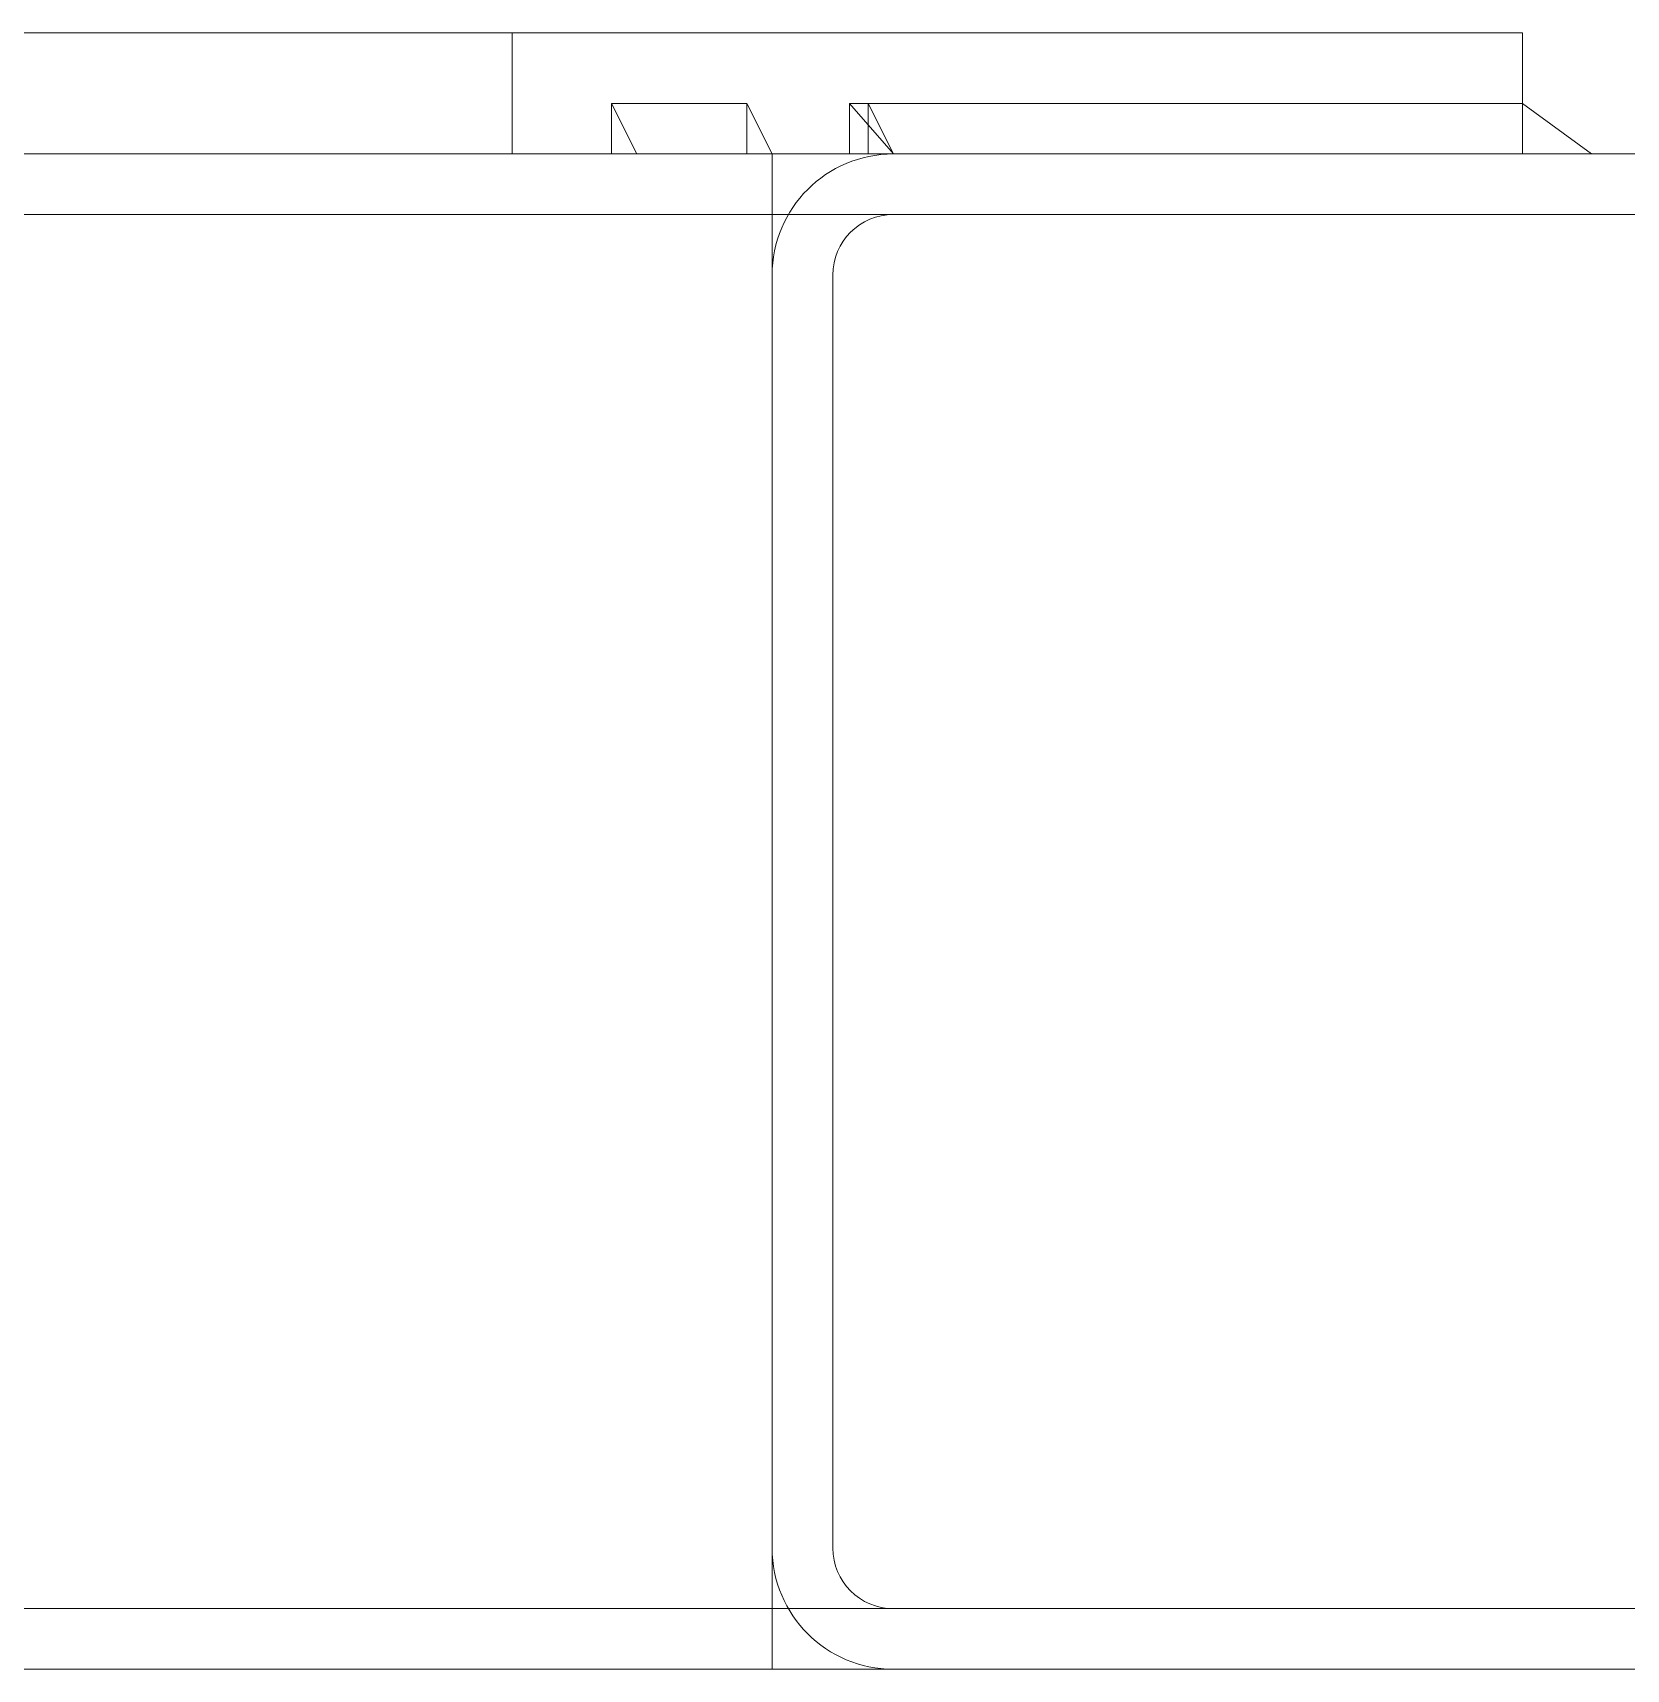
# Model space of a CAD drawing. Header units: millimetres. Extents: x -6314 to 11113, y -129 to 3675.
# Drawn here: x -3956.26 to -3924.71, y 1980.71 to 2013.11 of the extents above; entities that cross this region are included whole.
import ezdxf

# ---------------------------------------------------------------- set-up
doc = ezdxf.new("R2010")
doc.units = ezdxf.units.MM
doc.layers.add('Equipment', color=123, linetype='Continuous')

# ---------------------------------------------------------------- blocks, each defined once
blk = doc.blocks.new('A$C161d446f')
at = {"layer": 'Equipment', "linetype": 'Continuous', "lineweight": 0, "extrusion": (0, 1, 0)}
for p, q in [((-145.354, 335.615), (-145.354, 334.215)), ((-125.354, 335.615), (-145.354, 335.615)), ((-90.713, 335.615), (-125.354, 335.615)), ((-125.354, 335.615), (-125.354, 333.215)), ((-146.72, 333.215), (-145.354, 334.215)), ((-145.354, 334.215), (-132.034, 334.215)), ((-145.354, 334.215), (-145.354, 333.215)), ((-145.354, 334.215), (-145.354, 333.215)), ((-132.9, 333.215), (-132.034, 334.215)), ((-132.9, 333.215), (-132.4, 334.215)), ((-132.4, 333.215), (-132.4, 334.215)), ((-132.034, 334.215), (-132.034, 333.215)), ((-130.5, 333.215), (-130, 334.215)), ((-130, 334.215), (-130, 333.215)), ((-127.322, 334.215), (-130, 334.215)), ((-127.822, 333.215), (-127.322, 334.215)), ((-127.322, 333.215), (-127.322, 334.215)), ((173.5, 333.215), (-148.1, 333.215)), ((-130.5, 330.815), (-130.5, 333.215)), ((173.5, 332.015), (-148.1, 332.015)), ((-131.7, 330.815), (-131.7, 305.615)), ((-131.7, 305.615), (-131.7, 330.815)), ((-130.5, 305.615), (-130.5, 330.815)), ((-130.5, 330.815), (-130.5, 305.615)), ((-130.5, 303.215), (-130.5, 305.615)), ((173.5, 304.415), (-148.1, 304.415)), ((173.5, 303.215), (-148.1, 303.215))]:
    blk.add_line(p, q, dxfattribs=at)
at = {"layer": 'Equipment', "linetype": 'Continuous', "lineweight": 0}
for centre, radius, start, end in [((-132.9, 330.815), 2.4, 0, 90), ((-132.9, 330.815), 1.2, 0, 90), ((-132.9, 305.615), 2.4, 270, 0), ((-132.9, 305.615), 1.2, 270, 0)]:
    blk.add_arc(centre, radius, start, end, dxfattribs=at)
at = {"layer": 'Equipment', "linetype": 'Continuous', "lineweight": 0, "extrusion": (0, 0, -1)}
for centre, radius, start, end in [((132.9, 330.815), 2.4, 90, 180), ((132.9, 330.815), 1.2, 90, 180), ((132.9, 305.615), 1.2, 180, 270), ((132.9, 305.615), 2.4, 180, 270)]:
    blk.add_arc(centre, radius, start, end, dxfattribs=at)

msp = doc.modelspace()

# ---------------------------------------------------------------- block references
at = {"xscale": -1}
msp.add_blockref('A$C161d446f', (-4072.123, 1677.491), dxfattribs=at)

doc.saveas('drawing.dxf')
